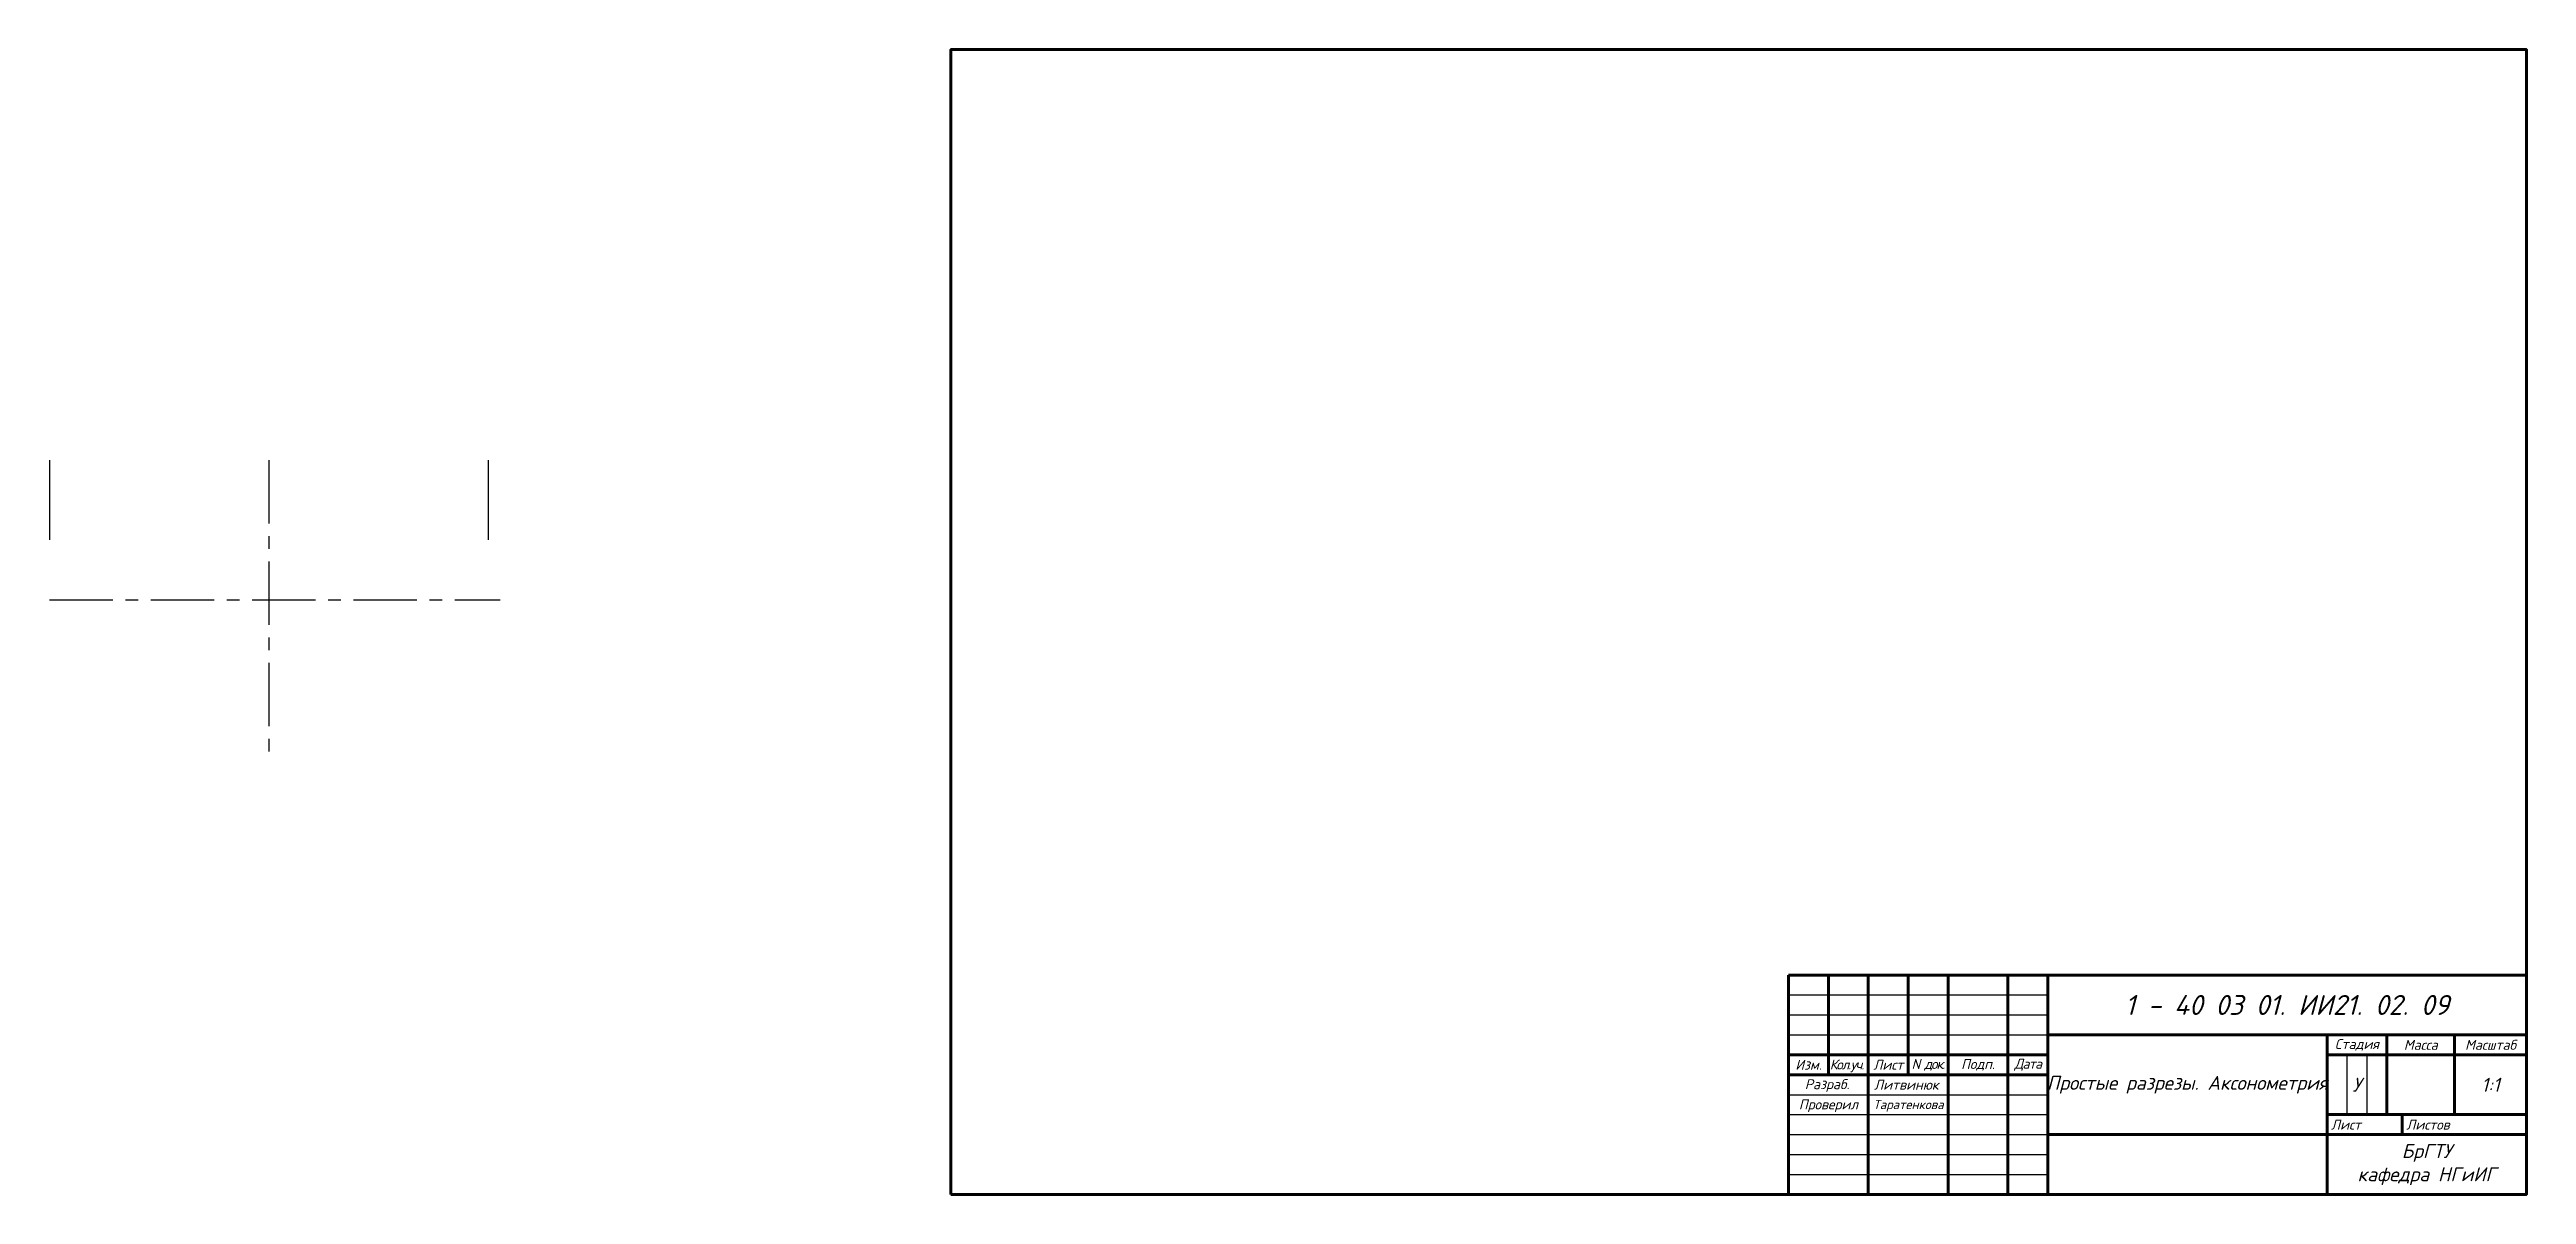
# Model space of a CAD drawing. Header units: millimetres. Extents: x -42829 to -42208, y 32006 to 32293.
import ezdxf

# ---------------------------------------------------------------- set-up
doc = ezdxf.new("R2010")
doc.units = ezdxf.units.MM
doc.header["$LTSCALE"] = 0.5
doc.linetypes.add('осевая', pattern=[50.8, 31.75, -6.35, 6.35, -6.35])
doc.styles.add('GOST-2.304_Type-B', font='isocpeui.ttf')

msp = doc.modelspace()

# ---------------------------------------------------------------- linework, layer by layer
for p, q in [((-42829.46, 32190.15), (-42829.46, 32170.15)), ((-42719.46, 32190.15), (-42719.46, 32170.15))]:
    msp.add_line(p, q)
at = {"linetype": 'осевая'}
for p, q in [((-42774.46, 32190.15), (-42774.46, 32115.55)), ((-42829.46, 32155.15), (-42716.52, 32155.15))]:
    msp.add_line(p, q, dxfattribs=at)
at = {"lineweight": 60}
for p in [(-42208.47, 32116.08), (-42393.47, 32061.08)]:
    msp.add_line(p, (-42208.47, 32061.08), dxfattribs=at)
at = {"linetype": 'Continuous', "lineweight": 60}
for p, q in [((-42393.47, 32061.08), (-42208.47, 32061.08)), ((-42393.47, 32061.08), (-42393.47, 32006.08)), ((-42383.47, 32061.08), (-42383.47, 32036.08)), ((-42373.47, 32061.08), (-42373.47, 32006.08)), ((-42363.47, 32061.08), (-42363.47, 32036.08)), ((-42353.47, 32061.08), (-42353.47, 32006.08)), ((-42338.47, 32061.08), (-42338.47, 32006.08)), ((-42328.47, 32061.08), (-42328.47, 32006.08)), ((-42208.47, 32061.08), (-42208.47, 32006.08)), ((-42328.47, 32046.08), (-42208.47, 32046.08)), ((-42258.47, 32046.08), (-42258.47, 32006.08)), ((-42243.47, 32046.08), (-42243.47, 32026.08)), ((-42226.47, 32046.08), (-42226.47, 32026.08)), ((-42393.47, 32041.08), (-42328.47, 32041.08)), ((-42258.47, 32041.08), (-42208.47, 32041.08)), ((-42393.47, 32036.08), (-42328.47, 32036.08)), ((-42258.47, 32026.08), (-42208.47, 32026.08)), ((-42239.6, 32026.08), (-42239.6, 32021.08)), ((-42328.47, 32021.08), (-42208.47, 32021.08)), ((-42393.47, 32006.08), (-42208.47, 32006.08))]:
    msp.add_line(p, q, dxfattribs=at)
at = {"linetype": 'Continuous'}
for p, q in [((-42393.47, 32056.08), (-42328.47, 32056.08)), ((-42393.47, 32051.08), (-42328.47, 32051.08)), ((-42393.47, 32046.08), (-42328.47, 32046.08)), ((-42253.47, 32041.08), (-42253.47, 32026.08)), ((-42248.47, 32041.08), (-42248.47, 32026.08)), ((-42393.47, 32031.08), (-42328.47, 32031.08)), ((-42393.47, 32026.08), (-42328.47, 32026.08)), ((-42393.47, 32021.08), (-42328.47, 32021.08)), ((-42393.47, 32016.08), (-42328.47, 32016.08)), ((-42393.47, 32011.08), (-42328.47, 32011.08))]:
    msp.add_line(p, q, dxfattribs=at)
at = {"lineweight": 60}
msp.add_lwpolyline([(-42603.47, 32006.08), (-42603.47, 32293.08), (-42208.47, 32293.08), (-42208.47, 32006.08), (-42603.47, 32006.08)], dxfattribs=at)

# ---------------------------------------------------------------- texts
at = {"color": 1, "linetype": 'Continuous', "attachment_point": 5, "style": 'GOST-2.304_Type-B'}
for s, insert, char_height, width in [('{\\C256;1 - 40 03 01. ИИ21. 02. 09}', (-42268.47, 32053.58), 5, 117), ('{\\C256;Литвинюк}', (-42363.94, 32033.58), 2.5, 17.4428), ('{\\C256;Простые разрезы. Аксонометрия}', (-42293.47, 32033.58), 3.5, 67), ('{\\C256;Таратенкова}', (-42363.41, 32028.31), 2.3, 18)]:
    msp.add_mtext(s, dxfattribs=dict(at, insert=insert, char_height=char_height, width=width))
at = {"linetype": 'Continuous', "style": 'GOST-2.304_Type-B'}
for s, insert, char_height, width, attachment_point in [('Стадия', (-42250.97, 32043.58), 2.5, 13, 5), ('Масса', (-42234.97, 32043.58), 2.5, 15, 5), ('Масштаб', (-42217.47, 32043.58), 2.5, 16, 5), ('Изм.', (-42388.47, 32038.58), 2.5, 8, 5), ('{\\T0.8;Кол.уч.}', (-42378.87, 32038.31), 2.5, 9, 5), ('Лист', (-42368.47, 32038.58), 2.5, 8, 5), ('{\\T0.8;N док.}', (-42358.47, 32038.58), 2.5, 9, 5), ('Подп.', (-42345.97, 32038.58), 2.5, 13, 5), ('{\\T0.9;Дата}', (-42333.47, 32038.58), 2.5, 8, 5), ('Разраб.', (-42383.8, 32033.38), 2.5, 18, 5), ('У', (-42250.97, 32033.58), 3.5, 3, 5), ('1:1', (-42217.47, 32033.58), 3.5, 16, 5), ('Проверил', (-42383.47, 32028.31), 2.5, 18, 5), ('Лист', (-42257.47, 32023.58), 2.5, 16.8636, 4), ('Листов', (-42238.6, 32023.58), 2.5, 29.1364, 4), ('БрГТУ \\Pкафедра НГиИГ', (-42233.47, 32013.58), 3.5, 48, 5)]:
    msp.add_mtext(s, dxfattribs=dict(at, insert=insert, char_height=char_height, width=width, attachment_point=attachment_point))

doc.saveas('drawing.dxf')
